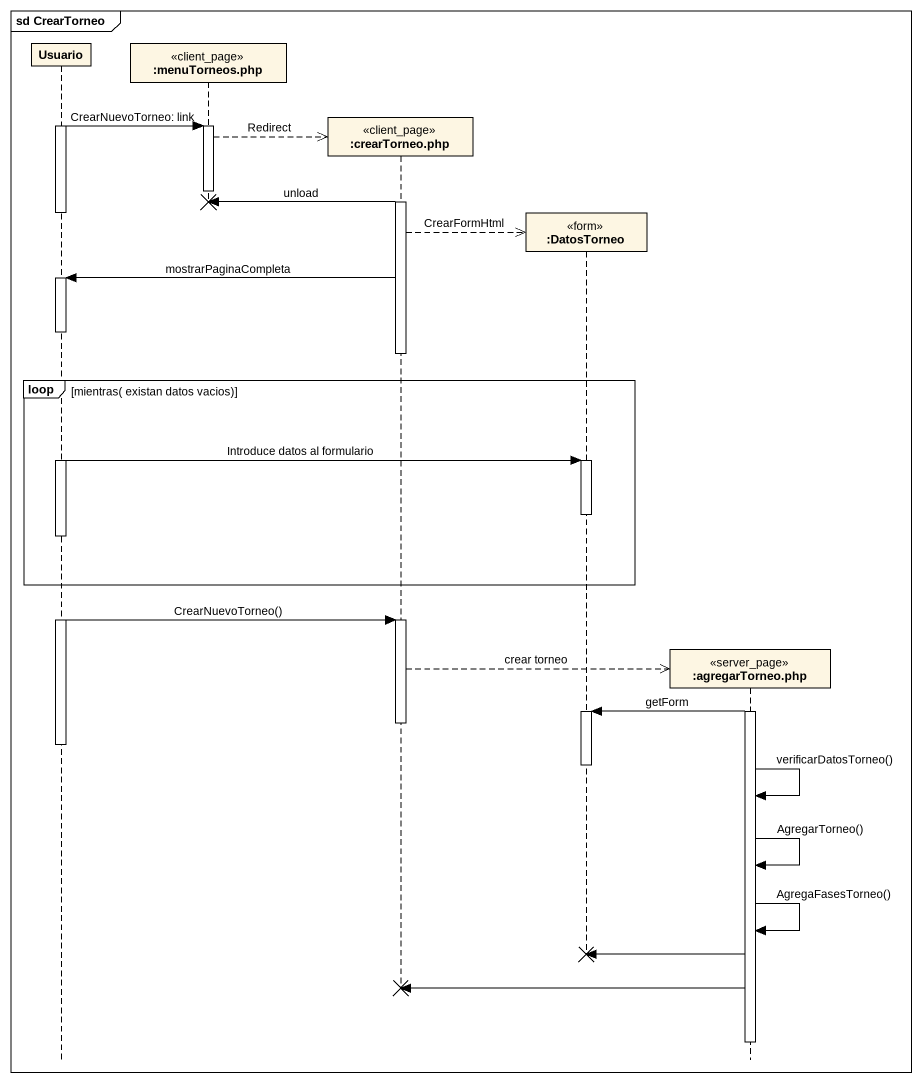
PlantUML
@startuml
mainframe sd CrearTorneo
hide footbox
participant Usuario
participant ":menuTorneos.php" as menuTorneos_php <<client_page>>
participant ":crearTorneo.php" as crearTorneo_php <<client_page>>
participant ":DatosTorneo" as DatosTorneo <<form>>
participant ":agregarTorneo.php" as agregarTorneo_php <<server_page>>

activate Usuario
Usuario -> menuTorneos_php : CrearNuevoTorneo: link
activate menuTorneos_php
menuTorneos_php -->> crearTorneo_php ** : Redirect
deactivate menuTorneos_php
activate crearTorneo_php
crearTorneo_php -> menuTorneos_php !! : unload
deactivate Usuario
crearTorneo_php -->> DatosTorneo ** : CrearFormHtml
crearTorneo_php -> Usuario : mostrarPaginaCompleta
activate Usuario
deactivate crearTorneo_php
loop mientras( existan datos vacios)
  Usuario -> DatosTorneo : Introduce datos al formulario
  activate DatosTorneo
  deactivate DatosTorneo
end
Usuario -> crearTorneo_php : CrearNuevoTorneo()
activate crearTorneo_php
crearTorneo_php -->> agregarTorneo_php ** : crear torneo
activate agregarTorneo_php
agregarTorneo_php -> DatosTorneo : getForm
activate DatosTorneo
deactivate crearTorneo_php
deactivate Usuario
deactivate DatosTorneo
agregarTorneo_php -> agregarTorneo_php : verificarDatosTorneo()
agregarTorneo_php -> agregarTorneo_php : AgregarTorneo()
agregarTorneo_php -> agregarTorneo_php : AgregaFasesTorneo()
agregarTorneo_php -> DatosTorneo !!
agregarTorneo_php -> crearTorneo_php !!
deactivate agregarTorneo_php
@enduml
